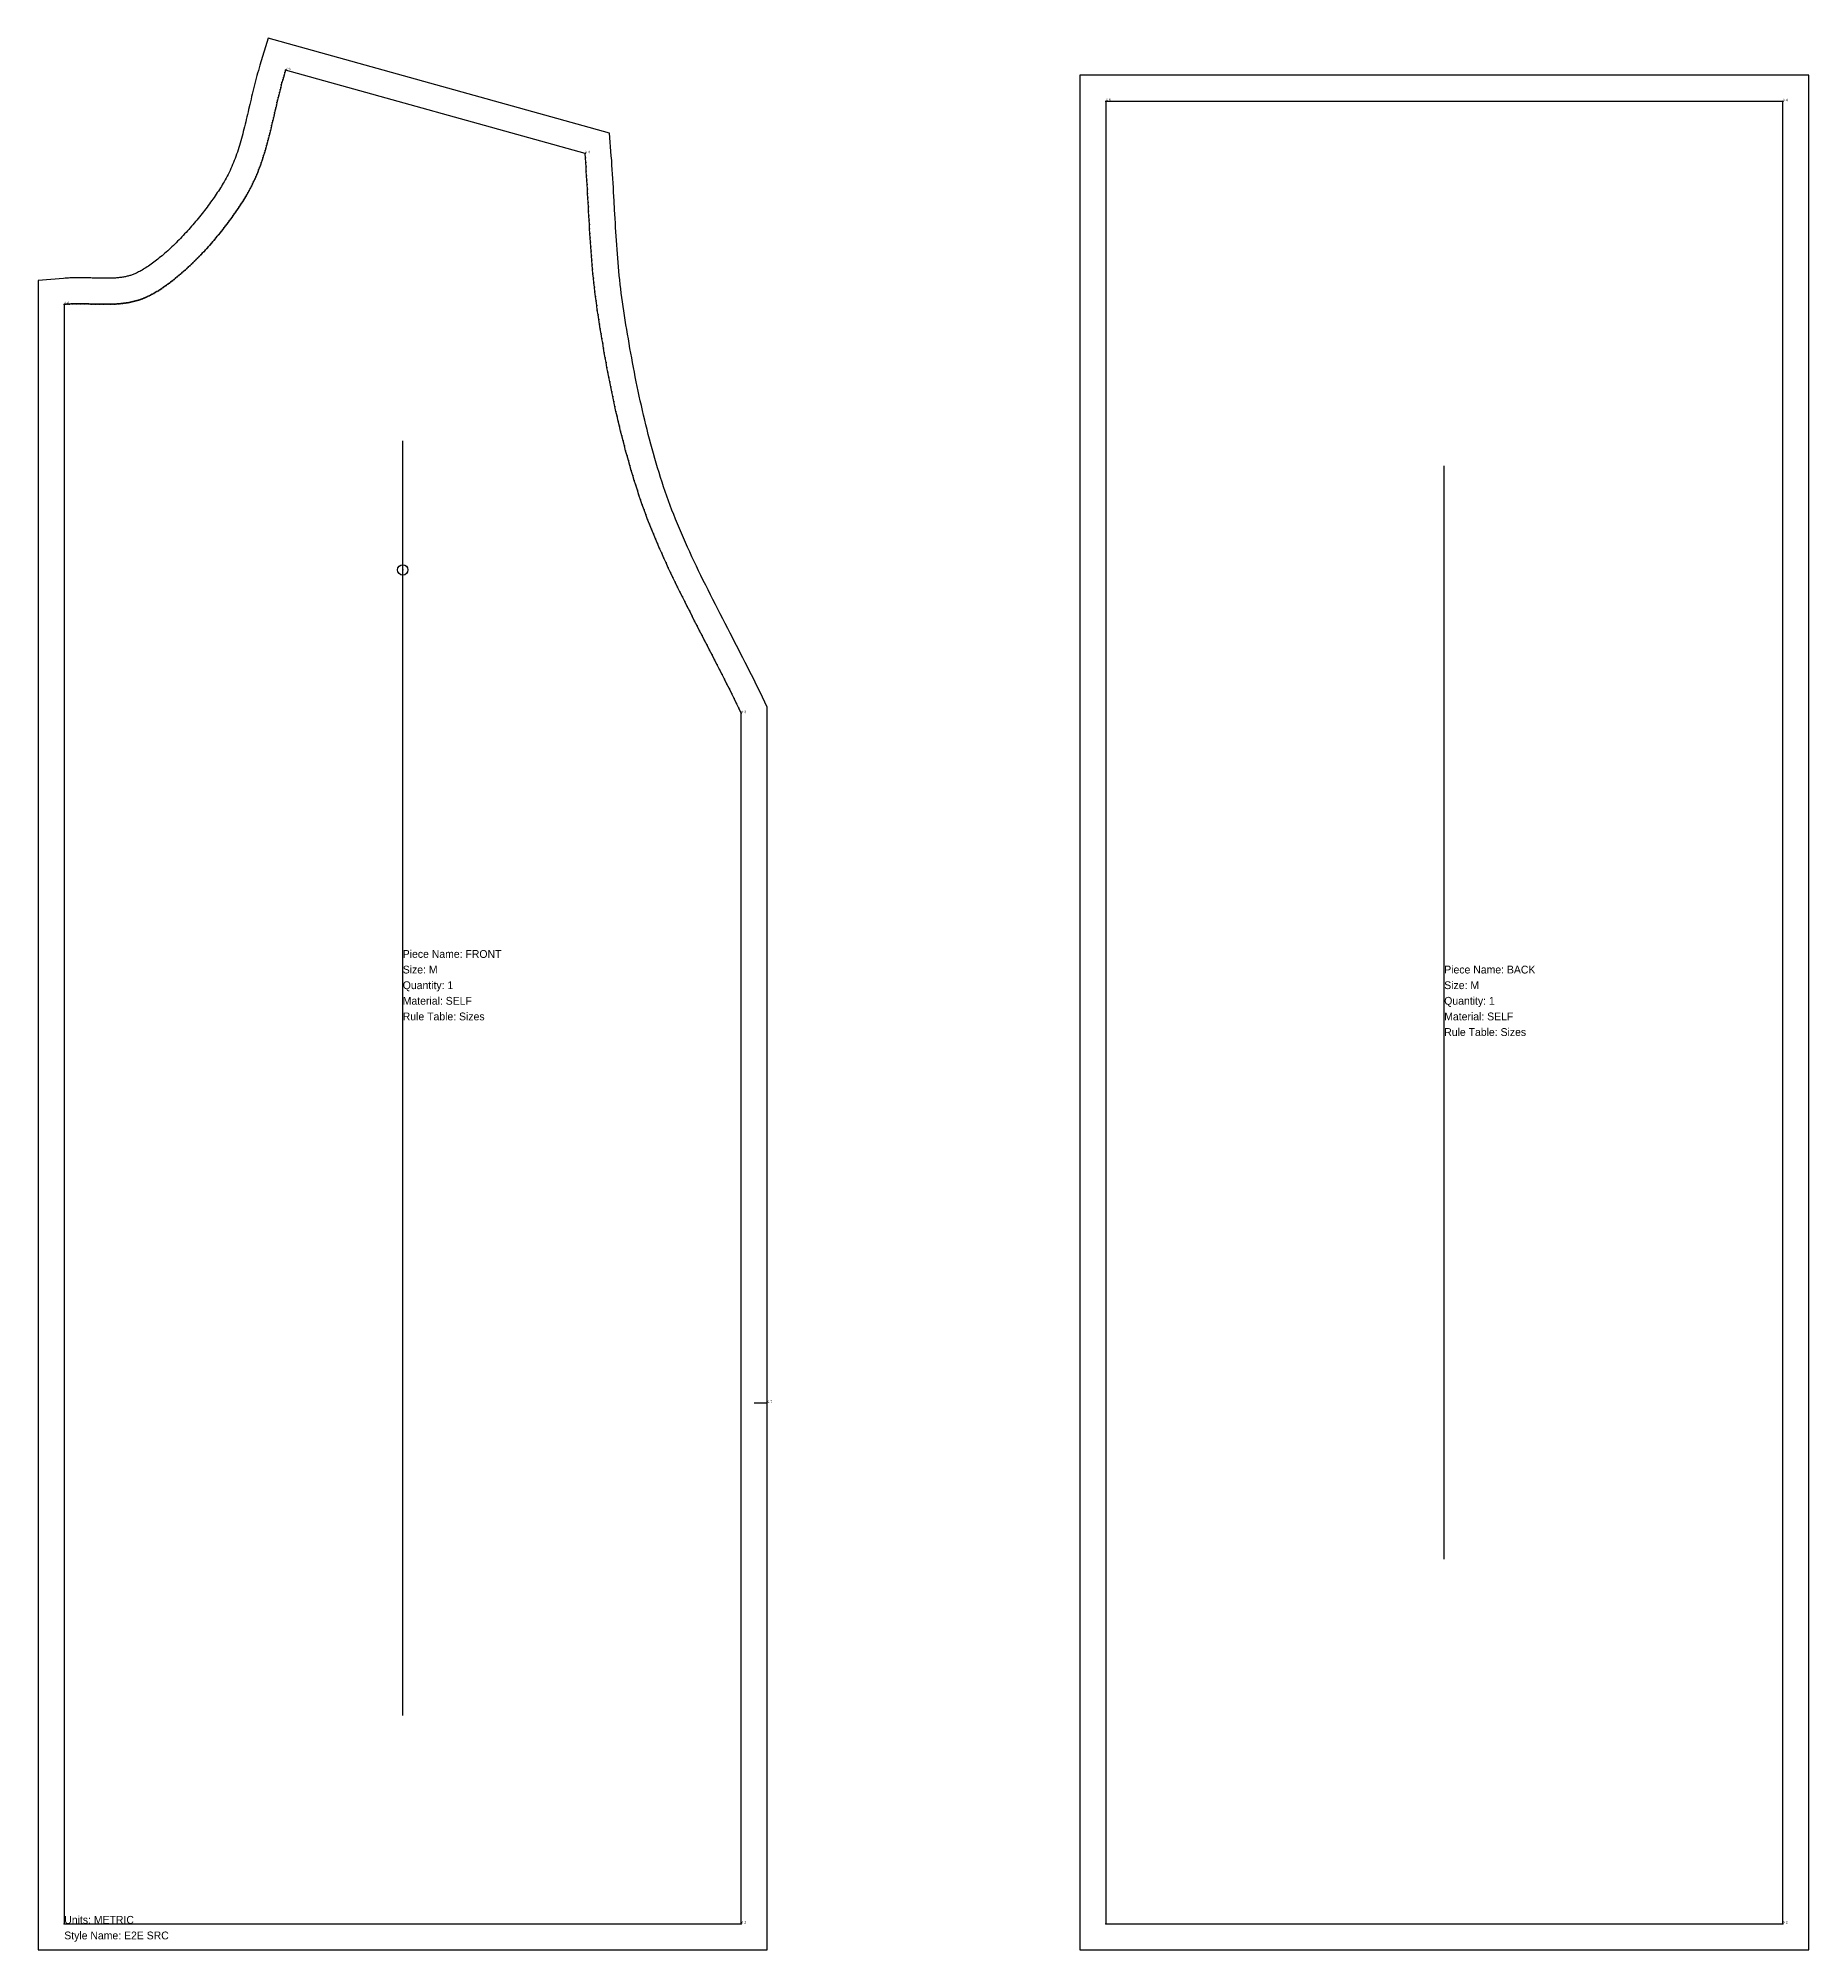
# Model space of a CAD drawing. Header units: millimetres. Extents: x -10 to 670, y -10 to 724.
import ezdxf

# ---------------------------------------------------------------- set-up
doc = ezdxf.new("R2010")
doc.units = ezdxf.units.MM

msp = doc.modelspace()

# ---------------------------------------------------------------- linework, layer by layer
at = {"layer": '1'}
for points in [[(-9.999992, -10.000011), (270.000001, -10.000011), (270.000001, 467.266489), (268.124249, 471.191959), (267.206558, 473.09095), (266.280767, 474.987074), (265.347661, 476.880361), (264.408024, 478.770833), (263.462636, 480.658508), (262.512278, 482.543401), (261.557727, 484.425522), (260.599758, 486.304875), (259.639148, 488.181461), (258.676668, 490.055276), (257.713091, 491.926312), (256.749187, 493.794555), (255.785726, 495.65999), (254.823476, 497.522593), (253.863203, 499.382339), (252.905675, 501.239197), (251.951655, 503.093133), (251.001907, 504.944106), (250.057194, 506.792072), (249.118276, 508.636983), (248.185913, 510.478786), (247.260863, 512.317424), (246.343882, 514.152834), (245.435725, 515.984951), (244.537144, 517.813702), (243.648889, 519.639013), (242.771709, 521.460804), (241.906348, 523.27899), (241.053549, 525.093481), (240.214052, 526.904185), (239.388592, 528.711004), (238.577901, 530.513836), (237.782706, 532.312574), (237.003731, 534.107109), (236.241694, 535.897325), (235.497308, 537.683106), (234.77128, 539.46433), (234.064309, 541.240873), (233.377089, 543.012608), (232.710307, 544.779406), (232.064639, 546.541135), (231.438048, 548.305289), (230.815121, 550.109544), (230.203346, 551.924154), (229.604818, 553.742158), (229.019306, 555.563333), (228.446576, 557.387457), (227.886395, 559.214306), (227.33853, 561.043655), (226.802746, 562.875278), (226.278809, 564.708951), (225.766482, 566.544446), (225.265532, 568.381537), (224.77572, 570.219996), (224.29681, 572.059595), (223.828565, 573.900105), (223.370746, 575.741299), (222.923114, 577.582948), (222.48543, 579.424822), (222.057454, 581.266693), (221.638946, 583.108331), (221.229663, 584.949507), (220.829364, 586.789992), (220.437807, 588.629557), (220.054748, 590.467972), (219.679943, 592.305009), (219.313148, 594.140439), (218.954118, 595.974034), (218.602607, 597.805565), (218.258368, 599.634804), (217.921156, 601.461524), (217.590721, 603.285497), (217.266817, 605.106498), (216.949193, 606.924299), (216.637601, 608.738675), (216.33179, 610.549401), (216.031509, 612.356252), (215.736507, 614.159004), (215.446533, 615.957435), (215.161332, 617.751322), (214.882954, 619.525771), (214.622204, 621.242491), (214.377544, 622.940469), (214.146116, 624.634965), (213.927323, 626.326354), (213.72057, 628.015005), (213.525262, 629.701282), (213.340803, 631.385547), (213.166597, 633.068154), (213.002048, 634.749454), (212.846559, 636.429794), (212.699532, 638.109513), (212.560364, 639.788948), (212.428455, 641.46843), (212.3032, 643.148287), (212.183991, 644.82884), (212.07022, 646.510407), (211.961272, 648.193301), (211.856534, 649.877829), (211.755384, 651.564296), (211.657202, 653.253001), (211.561362, 654.944239), (211.467232, 656.638301), (211.374181, 658.335474), (211.188761, 661.740278), (211.095106, 663.448459), (210.999958, 665.160855), (210.902665, 666.877731), (210.802569, 668.599348), (210.699012, 670.325962), (210.59133, 672.057825), (210.478857, 673.795187), (210.360922, 675.53829), (210.236852, 677.287373), (210.105972, 679.04267), (209.421433, 687.758302), (78.303995, 724.243171), (75.139453, 713.956713), (74.83345, 712.931127), (74.53676, 711.90715), (74.248778, 710.885021), (73.968905, 709.864976), (73.696554, 708.847247), (73.431144, 707.832061), (73.172106, 706.819645), (72.918879, 705.810224), (72.670912, 704.804023), (72.427661, 703.801265), (72.188592, 702.802174), (71.953181, 701.806977), (71.720911, 700.815897), (71.491275, 699.829164), (71.263775, 698.847006), (70.81323, 696.897337), (70.58923, 695.930293), (70.365459, 694.968757), (70.141459, 694.012965), (69.916785, 693.063158), (69.690998, 692.119576), (69.463671, 691.182459), (69.234381, 690.252051), (69.00272, 689.328593), (68.768283, 688.412327), (68.530679, 687.503496), (68.289523, 686.602339), (68.04444, 685.709093), (67.795066, 684.823995), (67.541043, 683.947274), (67.282023, 683.079158), (67.01767, 682.219867), (66.747652, 681.369615), (66.471647, 680.528607), (66.189342, 679.69704), (65.900431, 678.875098), (65.604613, 678.062957), (65.301595, 677.260775), (64.991087, 676.468697), (64.672804, 675.686852), (64.346461, 674.915351), (64.011778, 674.154284), (63.668468, 673.403724), (63.316247, 672.663718), (62.954822, 671.934293), (62.583893, 671.215453), (62.203149, 670.507177), (61.812269, 669.809419), (61.396893, 669.098098), (61.059234, 668.536541), (60.698884, 667.947056), (60.329834, 667.352955), (59.95229, 666.754606), (59.566457, 666.152376), (59.17254, 665.546622), (58.770744, 664.937696), (58.361274, 664.325944), (57.944333, 663.711708), (57.520126, 663.095325), (57.088858, 662.477127), (56.650734, 661.857445), (56.205956, 661.236604), (55.754731, 660.614926), (55.297262, 659.992732), (54.833756, 659.370339), (54.364417, 658.748061), (53.889451, 658.126212), (53.409065, 657.505104), (52.923466, 656.885044), (52.43286, 656.266341), (51.937458, 655.649301), (51.437468, 655.034229), (50.9331, 654.42143), (50.424566, 653.811206), (49.912079, 653.203859), (49.395852, 652.599691), (48.876102, 651.999003), (48.353045, 651.402095), (47.8269, 650.809266), (47.297889, 650.220815), (46.766234, 649.637043), (46.23216, 649.058247), (45.695895, 648.484725), (45.157669, 647.916777), (44.617717, 647.354701), (44.076273, 646.798794), (43.533578, 646.249356), (42.989875, 645.706683), (42.445412, 645.171075), (41.90044, 644.64283), (41.355215, 644.122245), (40.809998, 643.609619), (40.265057, 643.10525), (39.720662, 642.609436), (39.177093, 642.122474), (38.634634, 641.644662), (38.093579, 641.176296), (37.554226, 640.717674), (37.016884, 640.269089), (36.481872, 639.830837), (35.949515, 639.40321), (35.420152, 638.986498), (34.894132, 638.580992), (34.371816, 638.186976), (33.853578, 637.804733), (33.339805, 637.434542), (32.830902, 637.076676), (32.327286, 636.731404), (31.829395, 636.398984), (31.337681, 636.07967), (30.85262, 635.773703), (30.374705, 635.481314), (29.904451, 635.20272), (29.442398, 634.938119), (28.989106, 634.687693), (28.545162, 634.4516), (28.111176, 634.229974), (27.693715, 634.025817), (27.378529, 633.879168), (27.069156, 633.742965), (26.75784, 633.613468), (26.444178, 633.490383), (26.127775, 633.373448), (25.808253, 633.262429), (25.485246, 633.157118), (25.158411, 633.057334), (24.827423, 632.962914), (24.491982, 632.873719), (24.15181, 632.789623), (23.806655, 632.710518), (23.456289, 632.636305), (23.100509, 632.566893), (22.739137, 632.502199), (22.372019, 632.442145), (21.999023, 632.386651), (21.62004, 632.335641), (21.234981, 632.289033), (20.843775, 632.246743), (20.446371, 632.208684), (20.042731, 632.174759), (19.632834, 632.144867), (19.216671, 632.118896), (18.794245, 632.096727), (18.365566, 632.078232), (17.930657, 632.063273), (17.489544, 632.051701), (17.04226, 632.043357), (16.588844, 632.038074), (16.129336, 632.035671), (15.663781, 632.035961), (15.192224, 632.038744), (14.714711, 632.04381), (14.231287, 632.050939), (13.741999, 632.059902), (13.246891, 632.070461), (12.746004, 632.082364), (12.239381, 632.095355), (11.727058, 632.109165), (11.209071, 632.123517), (10.685454, 632.138122), (10.156237, 632.152685), (9.621447, 632.1669), (9.08111, 632.180451), (8.535246, 632.193014), (7.983877, 632.204254), (7.427021, 632.213827), (6.864694, 632.22138), (6.296912, 632.226548), (5.723691, 632.228959), (5.145046, 632.228228), (4.560993, 632.223961), (3.97155, 632.215755), (3.37674, 632.203195), (2.776586, 632.185856), (2.171118, 632.163304), (1.560373, 632.135093), (0.944395, 632.10077), (0.323234, 632.059869), (-0.303045, 632.011916), (-9.999992, 631.159676)], [(390.000026, -10.000011), (670.000026, -10.000011), (670.000026, 709.999989), (390.000026, 709.999989)]]:
    msp.add_lwpolyline(points, close=True, dxfattribs=at)
at = {"layer": '13'}
msp.add_circle((130, 520), 2, dxfattribs=at)
msp.add_point((130, 520), dxfattribs=at)
at = {"layer": '14'}
for points in [[(0.000008, -0.000011), (260.000001, -0.000011), (260.000001, 465.000013), (259.110909, 466.860656), (258.211586, 468.721638), (257.302801, 470.582933), (256.385319, 472.444517), (255.459909, 474.306364), (254.527338, 476.168449), (253.588373, 478.030745), (252.643782, 479.893228), (251.69433, 481.755872), (250.740787, 483.618652), (249.783919, 485.481542), (248.824493, 487.344517), (247.863277, 489.207551), (246.901038, 491.070619), (245.938543, 492.933695), (244.97656, 494.796755), (244.015856, 496.659772), (243.057197, 498.522722), (242.101352, 500.385578), (241.149087, 502.248315), (240.201171, 504.110908), (239.258369, 505.973332), (238.32145, 507.83556), (237.391181, 509.697568), (236.468329, 511.55933), (235.553661, 513.420821), (234.647945, 515.282015), (233.751947, 517.142887), (232.866435, 519.003411), (231.992177, 520.863562), (231.12994, 522.723314), (230.28049, 524.582642), (229.444596, 526.441521), (228.623024, 528.299925), (227.816542, 530.157828), (227.025917, 532.015206), (226.251916, 533.872033), (225.495307, 535.728283), (224.756856, 537.58393), (224.037332, 539.438951), (223.337501, 541.293318), (222.658131, 543.147007), (221.999989, 544.999992), (221.350773, 546.880388), (220.716004, 548.763202), (220.095421, 550.648199), (219.488762, 552.535148), (218.895767, 554.423815), (218.316175, 556.313969), (217.749724, 558.205376), (217.196154, 560.097803), (216.655203, 561.991019), (216.126611, 563.884791), (215.610116, 565.778885), (215.105457, 567.673069), (214.612374, 569.567111), (214.130606, 571.460777), (213.65989, 573.353836), (213.199967, 575.246055), (212.750575, 577.1372), (212.311453, 579.027039), (211.88234, 580.91534), (211.462976, 582.80187), (211.053098, 584.686397), (210.652446, 586.568686), (210.26076, 588.448507), (209.877777, 590.325626), (209.503238, 592.199811), (209.13688, 594.070829), (208.778443, 595.938447), (208.427666, 597.802432), (208.084287, 599.662553), (207.748047, 601.518576), (207.418683, 603.370269), (207.095934, 605.217399), (206.779541, 607.059733), (206.469241, 608.897039), (206.164773, 610.729084), (205.865877, 612.555635), (205.572291, 614.376461), (205.283755, 616.191327), (205.000008, 618.000002), (204.729866, 619.778558), (204.47451, 621.550768), (204.233297, 623.316908), (204.005584, 625.077254), (203.790729, 626.832081), (203.588088, 628.581665), (203.397019, 630.326283), (203.216879, 632.06621), (203.047024, 633.801722), (202.886813, 635.533096), (202.735602, 637.260606), (202.592748, 638.98453), (202.457609, 640.705142), (202.329541, 642.42272), (202.207902, 644.137538), (202.092048, 645.849873), (201.981338, 647.56), (201.875128, 649.268196), (201.772774, 650.974736), (201.673636, 652.679897), (201.577068, 654.383954), (201.48243, 656.087183), (201.389077, 657.789861), (201.296367, 659.492262), (201.203657, 661.194664), (201.110304, 662.897341), (201.015665, 664.600571), (200.919098, 666.304628), (200.819959, 668.009788), (200.717606, 669.716329), (200.611396, 671.424525), (200.500685, 673.134652), (200.384832, 674.846987), (200.263193, 676.561805), (200.135125, 678.279382), (199.999985, 679.999995), (85.000008, 712.000003), (84.709866, 711.056884), (84.427355, 710.110033), (84.151998, 709.159684), (83.88332, 708.20607), (83.620842, 707.249425), (83.364088, 706.289982), (83.112581, 705.327973), (82.865844, 704.363632), (82.6234, 703.397193), (82.384771, 702.428888), (82.149482, 701.458951), (81.917054, 700.487614), (81.687012, 699.515112), (81.458877, 698.541677), (81.232173, 697.567542), (81.006424, 696.592941), (80.781151, 695.618106), (80.555878, 694.643272), (80.330128, 693.668671), (80.103424, 692.694536), (79.87529, 691.721101), (79.645247, 690.748598), (79.41282, 689.777262), (79.17753, 688.807325), (78.938902, 687.83902), (78.696457, 686.87258), (78.44972, 685.90824), (78.198213, 684.946231), (77.941459, 683.986788), (77.678982, 683.030143), (77.410303, 682.076529), (77.134947, 681.12618), (76.852436, 680.179329), (76.562293, 679.236209), (76.264042, 678.297054), (75.957204, 677.362096), (75.641304, 676.431569), (75.315864, 675.505705), (74.980408, 674.584739), (74.634458, 673.668903), (74.277537, 672.758431), (73.909168, 671.853555), (73.528875, 670.954509), (73.13618, 670.061527), (72.730607, 669.17484), (72.311678, 668.294683), (71.878916, 667.421289), (71.431845, 666.55489), (70.969988, 665.695721), (70.492866, 664.844014), (70.000005, 664.000002), (69.610428, 663.352101), (69.212297, 662.700813), (68.805782, 662.046398), (68.391054, 661.389119), (67.968283, 660.729233), (67.537641, 660.067004), (67.099297, 659.40269), (66.653424, 658.736552), (66.200192, 658.068852), (65.739772, 657.399849), (65.272334, 656.729805), (64.798049, 656.058978), (64.317089, 655.387631), (63.829624, 654.716024), (63.335825, 654.044417), (62.835862, 653.373071), (62.329907, 652.702246), (61.818131, 652.032202), (61.300703, 651.363201), (60.777796, 650.695503), (60.24958, 650.029369), (59.716225, 649.365058), (59.177903, 648.702832), (58.634784, 648.042951), (58.08704, 647.385676), (57.53484, 646.731266), (56.978357, 646.079983), (56.41776, 645.432088), (55.85322, 644.78784), (55.28491, 644.1475), (54.712998, 643.511329), (54.137656, 642.879588), (53.559055, 642.252536), (52.977366, 641.630435), (52.39276, 641.013545), (51.805407, 640.402126), (51.215478, 639.796439), (50.623144, 639.196745), (50.028576, 638.603303), (49.431945, 638.016376), (48.833421, 637.436222), (48.233175, 636.863103), (47.631379, 636.29728), (47.028203, 635.739012), (46.423818, 635.18856), (45.818394, 634.646186), (45.212103, 634.112148), (44.605115, 633.586709), (43.997602, 633.070128), (43.389733, 632.562666), (42.78168, 632.064583), (42.173614, 631.57614), (41.565706, 631.097598), (40.958126, 630.629218), (40.351045, 630.171258), (39.744634, 629.723981), (39.139064, 629.287647), (38.534506, 628.862516), (37.93113, 628.448849), (37.329107, 628.046906), (36.728609, 627.656947), (36.129806, 627.279235), (35.532868, 626.914028), (34.937968, 626.561588), (34.345274, 626.222174), (33.754959, 625.896048), (33.167194, 625.583471), (32.582148, 625.284702), (31.999993, 625.000002), (31.502894, 624.768712), (31.004558, 624.549319), (30.505015, 624.341525), (30.004296, 624.145037), (29.502431, 623.959559), (28.999451, 623.784797), (28.495386, 623.620456), (27.990269, 623.46624), (27.484128, 623.321855), (26.976995, 623.187006), (26.468901, 623.061398), (25.959876, 622.944736), (25.449951, 622.836725), (24.939156, 622.737071), (24.427523, 622.645477), (23.915082, 622.56165), (23.401863, 622.485294), (22.887897, 622.416115), (22.373216, 622.353817), (21.857849, 622.298106), (21.341828, 622.248687), (20.825183, 622.205265), (20.307944, 622.167544), (19.790143, 622.13523), (19.27181, 622.108029), (18.752975, 622.085644), (18.233671, 622.067782), (17.713926, 622.054146), (17.193772, 622.044444), (16.67324, 622.038378), (16.15236, 622.035655), (15.631163, 622.03598), (15.10968, 622.039057), (14.58794, 622.044592), (14.065976, 622.05229), (13.543818, 622.061855), (13.021496, 622.072994), (12.49904, 622.08541), (11.976483, 622.09881), (11.453854, 622.112897), (10.931184, 622.127378), (10.408504, 622.141958), (9.885844, 622.15634), (9.363235, 622.170231), (8.840709, 622.183336), (8.318294, 622.195359), (7.796023, 622.206006), (7.273926, 622.214982), (6.752033, 622.221991), (6.230376, 622.22674), (5.708985, 622.228932), (5.18789, 622.228274), (4.667122, 622.224469), (4.146713, 622.217224), (3.626692, 622.206243), (3.107091, 622.191232), (2.587939, 622.171895), (2.069269, 622.147937), (1.55111, 622.119064), (1.033493, 622.084981), (0.516448, 622.045393), (0.000008, 622.000004)], [(400.000026, -0.000011), (660.000026, -0.000011), (660.000026, 699.999989), (400.000026, 699.999989)]]:
    msp.add_lwpolyline(points, close=True, dxfattribs=at)
at = {"layer": '2'}
for p in [(85.000008, 712.000003), (400.000026, 699.999989), (660.000026, 699.999989), (199.999985, 679.999995), (0.000008, 622.000004), (260.000001, 465.000013), (0.000008, -0.000011), (260.000001, -0.000011), (400.000026, -0.000011), (660.000026, -0.000011)]:
    msp.add_point(p, dxfattribs=at)
at = {"layer": '3'}
for p in [(83.112581, 705.327973), (83.364088, 706.289982), (83.620842, 707.249425), (83.88332, 708.20607), (84.151998, 709.159684), (84.427355, 710.110033), (84.709866, 711.056884), (81.232173, 697.567542), (81.458877, 698.541677), (81.687012, 699.515112), (81.917054, 700.487614), (82.149482, 701.458951), (82.384771, 702.428888), (82.6234, 703.397193), (82.865844, 704.363632), (79.645247, 690.748598), (79.87529, 691.721101), (80.103424, 692.694536), (80.330128, 693.668671), (80.555878, 694.643272), (80.781151, 695.618106), (81.006424, 696.592941), (77.678982, 683.030143), (77.941459, 683.986788), (78.198213, 684.946231), (78.44972, 685.90824), (78.696457, 686.87258), (78.938902, 687.83902), (79.17753, 688.807325), (79.41282, 689.777262), (75.315864, 675.505705), (75.641304, 676.431569), (75.957204, 677.362096), (76.264042, 678.297054), (76.562293, 679.236209), (76.852436, 680.179329), (77.134947, 681.12618), (77.410303, 682.076529), (200.135125, 678.279382), (200.263193, 676.561805), (72.311678, 668.294683), (72.730607, 669.17484), (73.13618, 670.061527), (73.528875, 670.954509), (73.909168, 671.853555), (74.277537, 672.758431), (74.634458, 673.668903), (74.980408, 674.584739), (200.384832, 674.846987), (200.500685, 673.134652), (200.611396, 671.424525), (200.717606, 669.716329), (68.391054, 661.389119), (68.805782, 662.046398), (69.212297, 662.700813), (69.610428, 663.352101), (70.000005, 664.000002), (70.492866, 664.844014), (70.969988, 665.695721), (71.431845, 666.55489), (71.878916, 667.421289), (200.819959, 668.009788), (200.919098, 666.304628), (201.015665, 664.600571), (201.110304, 662.897341), (201.203657, 661.194664), (63.335825, 654.044417), (63.829624, 654.716024), (64.317089, 655.387631), (64.798049, 656.058978), (65.272334, 656.729805), (65.739772, 657.399849), (66.200192, 658.068852), (66.653424, 658.736552), (67.099297, 659.40269), (67.537641, 660.067004), (67.968283, 660.729233), (201.296367, 659.492262), (201.389077, 657.789861), (201.48243, 656.087183), (201.577068, 654.383954), (57.53484, 646.731266), (58.08704, 647.385676), (58.634784, 648.042951), (59.177903, 648.702832), (59.716225, 649.365058), (60.24958, 650.029369), (60.777796, 650.695503), (61.300703, 651.363201), (61.818131, 652.032202), (62.329907, 652.702246), (62.835862, 653.373071), (201.673636, 652.679897), (201.772774, 650.974736), (201.875128, 649.268196), (201.981338, 647.56), (50.623144, 639.196745), (51.215478, 639.796439), (51.805407, 640.402126), (52.39276, 641.013545), (52.977366, 641.630435), (53.559055, 642.252536), (54.137656, 642.879588), (54.712998, 643.511329), (55.28491, 644.1475), (55.85322, 644.78784), (56.41776, 645.432088), (56.978357, 646.079983), (202.092048, 645.849873), (202.207902, 644.137538), (202.329541, 642.42272), (202.457609, 640.705142), (202.592748, 638.98453), (42.173614, 631.57614), (42.78168, 632.064583), (43.389733, 632.562666), (43.997602, 633.070128), (44.605115, 633.586709), (45.212103, 634.112148), (45.818394, 634.646186), (46.423818, 635.18856), (47.028203, 635.739012), (47.631379, 636.29728), (48.233175, 636.863103), (48.833421, 637.436222), (49.431945, 638.016376), (50.028576, 638.603303), (202.735602, 637.260606), (202.886813, 635.533096), (203.047024, 633.801722), (203.216879, 632.06621), (30.004296, 624.145037), (30.505015, 624.341525), (31.004558, 624.549319), (31.502894, 624.768712), (31.999993, 625.000002), (32.582148, 625.284702), (33.167194, 625.583471), (33.754959, 625.896048), (34.345274, 626.222174), (34.937968, 626.561588), (35.532868, 626.914028), (36.129806, 627.279235), (36.728609, 627.656947), (37.329107, 628.046906), (37.93113, 628.448849), (38.534506, 628.862516), (39.139064, 629.287647), (39.744634, 629.723981), (40.351045, 630.171258), (40.958126, 630.629218), (41.565706, 631.097598), (203.397019, 630.326283), (203.588088, 628.581665), (203.790729, 626.832081), (204.005584, 625.077254), (0.516448, 622.045393), (1.033493, 622.084981), (1.55111, 622.119064), (2.069269, 622.147937), (2.587939, 622.171895), (3.107091, 622.191232), (3.626692, 622.206243), (4.146713, 622.217224), (4.667122, 622.224469), (5.18789, 622.228274), (5.708985, 622.228932), (6.230376, 622.22674), (6.752033, 622.221991), (7.273926, 622.214982), (7.796023, 622.206006), (8.318294, 622.195359), (8.840709, 622.183336), (9.363235, 622.170231), (9.885844, 622.15634), (10.408504, 622.141958), (10.931184, 622.127378), (11.453854, 622.112897), (11.976483, 622.09881), (12.49904, 622.08541), (13.021496, 622.072994), (13.543818, 622.061855), (14.065976, 622.05229), (14.58794, 622.044592), (15.10968, 622.039057), (15.631163, 622.03598), (16.15236, 622.035655), (16.67324, 622.038378), (17.193772, 622.044444), (17.713926, 622.054146), (18.233671, 622.067782), (18.752975, 622.085644), (19.27181, 622.108029), (19.790143, 622.13523), (20.307944, 622.167544), (20.825183, 622.205265), (21.341828, 622.248687), (21.857849, 622.298106), (22.373216, 622.353817), (22.887897, 622.416115), (23.401863, 622.485294), (23.915082, 622.56165), (24.427523, 622.645477), (24.939156, 622.737071), (25.449951, 622.836725), (25.959876, 622.944736), (26.468901, 623.061398), (26.976995, 623.187006), (27.484128, 623.321855), (27.990269, 623.46624), (28.495386, 623.620456), (28.999451, 623.784797), (29.502431, 623.959559), (204.233297, 623.316908), (204.47451, 621.550768), (204.729866, 619.778558), (205.000008, 618.000002), (205.283755, 616.191327), (205.572291, 614.376461), (205.865877, 612.555635), (206.164773, 610.729084), (206.469241, 608.897039), (206.779541, 607.059733), (207.095934, 605.217399), (207.418683, 603.370269), (207.748047, 601.518576), (208.084287, 599.662553), (208.427666, 597.802432), (208.778443, 595.938447), (209.13688, 594.070829), (209.503238, 592.199811), (209.877777, 590.325626), (210.26076, 588.448507), (210.652446, 586.568686), (211.053098, 584.686397), (211.462976, 582.80187), (211.88234, 580.91534), (212.311453, 579.027039), (212.750575, 577.1372), (213.199967, 575.246055), (213.65989, 573.353836), (214.130606, 571.460777), (214.612374, 569.567111), (215.105457, 567.673069), (215.610116, 565.778885), (216.126611, 563.884791), (216.655203, 561.991019), (217.196154, 560.097803), (217.749724, 558.205376), (218.316175, 556.313969), (218.895767, 554.423815), (219.488762, 552.535148), (220.095421, 550.648199), (220.716004, 548.763202), (221.350773, 546.880388), (221.999989, 544.999992), (222.658131, 543.147007), (223.337501, 541.293318), (224.037332, 539.438951), (224.756856, 537.58393), (225.495307, 535.728283), (226.251916, 533.872033), (227.025917, 532.015206), (227.816542, 530.157828), (228.623024, 528.299925), (229.444596, 526.441521), (230.28049, 524.582642), (231.12994, 522.723314), (231.992177, 520.863562), (232.866435, 519.003411), (233.751947, 517.142887), (234.647945, 515.282015), (235.553661, 513.420821), (236.468329, 511.55933), (237.391181, 509.697568), (238.32145, 507.83556), (239.258369, 505.973332), (240.201171, 504.110908), (241.149087, 502.248315), (242.101352, 500.385578), (243.057197, 498.522722), (244.015856, 496.659772), (244.97656, 494.796755), (245.938543, 492.933695), (246.901038, 491.070619), (247.863277, 489.207551), (248.824493, 487.344517), (249.783919, 485.481542), (250.740787, 483.618652), (251.69433, 481.755872), (252.643782, 479.893228), (253.588373, 478.030745), (254.527338, 476.168449), (255.459909, 474.306364), (256.385319, 472.444517), (257.302801, 470.582933), (258.211586, 468.721638), (259.110909, 466.860656)]:
    msp.add_point(p, dxfattribs=at)
at = {"layer": '4'}
msp.add_line((270.000001, 199.999996), (265.000001, 199.999996), dxfattribs=at)
at = {"layer": '7'}
for p, q in [((130.000004, 142.399992), (130.000004, 569.600001)), ((530.000026, 139.999989), (530.000026, 559.999989))]:
    msp.add_line(p, q, dxfattribs=at)
at = {"layer": '8'}
msp.add_line((129.999989, 80.00003), (129.999989, 380.000012), dxfattribs=at)

# ---------------------------------------------------------------- texts
at = {"layer": '1'}
for s, p in [('Size: M', (130.000004, 364.999996)), ('Piece Name: FRONT', (130.000004, 370.999996)), ('Piece Name: BACK', (530.000026, 364.999989)), ('Quantity: 1', (130.000004, 358.999996)), ('Size: M', (530.000026, 358.999989)), ('Material: SELF', (130.000004, 352.999996)), ('Quantity: 1', (530.000026, 352.999989)), ('Rule Table: Sizes', (130.000004, 346.999996)), ('Material: SELF', (530.000026, 346.999989)), ('Rule Table: Sizes', (530.000026, 340.999989))]:
    msp.add_text(s, height=3, dxfattribs=at).set_placement(p)
at = {"layer": '14'}
for s, p in [('# 5', (85.000008, 712.000003)), ('# 6', (400.000026, 699.999989)), ('# 4', (660.000026, 699.999989)), ('# 4', (199.999985, 679.999995)), ('# 6', (0.000008, 622.000004)), ('# 3', (260.000001, 465.000013)), ('# 2', (260.000001, -0.000011)), ('# 2', (660.000026, -0.000011))]:
    msp.add_text(s, height=1, dxfattribs=at).set_placement(p)
at = {"layer": '15'}
for s, p in [('Units: METRIC', (0, 0)), ('Style Name: E2E SRC', (0, -6))]:
    msp.add_text(s, height=3, dxfattribs=at).set_placement(p)
at = {"layer": '4'}
msp.add_text('# 7', height=1, dxfattribs=at).set_placement((270.000001, 199.999996))

doc.saveas('drawing.dxf')
